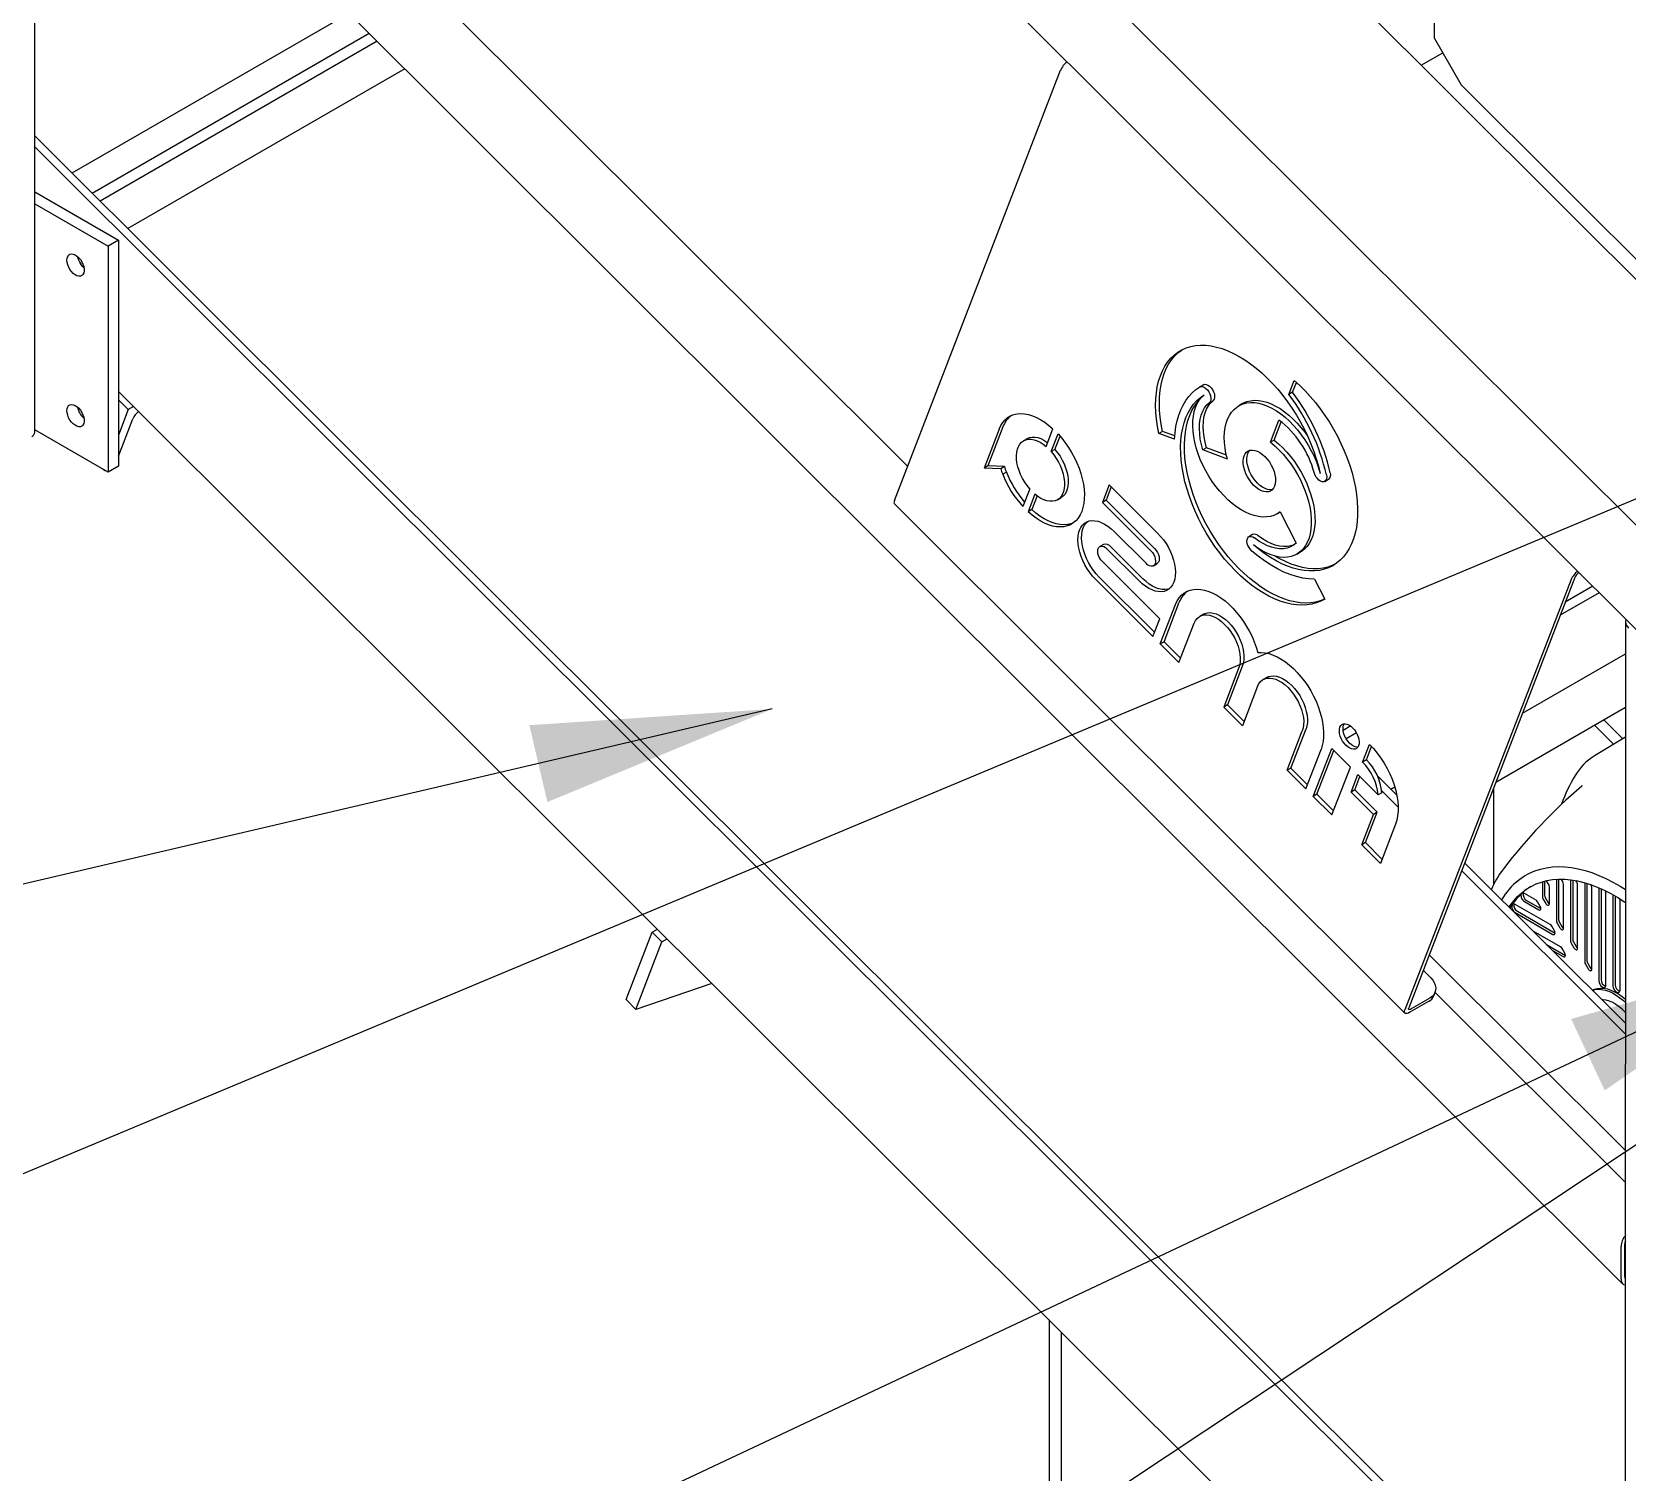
# Model space of a CAD drawing. Header units: millimetres. Extents: x 0 to 55611, y 0 to 32827.
# Drawn here: x 41805 to 42635, y 12309 to 13059 of the extents above; entities that cross this region are included whole.
import ezdxf

# ---------------------------------------------------------------- set-up
doc = ezdxf.new("R2010")
doc.units = ezdxf.units.MM
doc.header["$LTSCALE"] = 10
doc.linetypes.add('SLD-Continua', pattern=[0])
doc.layers.add('STRUC', color=5, linetype='SLD-Continua')
doc.styles.add('1', font='romans.shx', dxfattribs={"height": 125})
doc.dimstyles.new('50', dxfattribs={"dimscale": 0, "dimtxt": 125, "dimasz": 125, "dimexe": 125, "dimexo": 125, "dimgap": 50, "dimtad": 1, "dimdec": 0, "dimlfac": 49.861111, "dimzin": 1, "dimtxsty": '1', "dimcen": 2.5, "dimclrd": 1, "dimclre": 1, "dimadec": 0, "dimazin": 0, "dimtfac": 1, "dimtdec": 0, "dimtmove": 0, "dimatfit": 3, "dimfxl": 1, "dimtzin": 1, "dimarcsym": 0})

msp = doc.modelspace()

# ---------------------------------------------------------------- linework, layer by layer
at = {"color": 7, "linetype": 'SLD-Continua', "lineweight": 25}
for p, q in [((42634.63, 12692.19), (42618.55, 12682.45)), ((42618.32, 12682.3), (42618.55, 12682.45)), ((42612.07, 12666.89), (42611.84, 12666.69)), ((42570.9, 12623.36), (42571.1, 12623.62)), ((42574.63, 12613.65), (42574.41, 12613.39)), ((42591.33, 12616.12), (42591.33, 12609.16)), ((42592.5, 12617.18), (42592.46, 12616.77)), ((42592.46, 12616.77), (42592.46, 12609.81)), ((42595.01, 12605.4), (42595.01, 12613.99)), ((42598.68, 12617.46), (42598.68, 12596.42)), ((42599.82, 12618.18), (42599.81, 12618.11)), ((42599.81, 12618.11), (42599.81, 12597.08)), ((42602.36, 12592.67), (42602.36, 12615.33)), ((42606.04, 12617.22), (42606.04, 12585.99)), ((42607.17, 12617.72), (42607.17, 12586.65)), ((42609.71, 12582.24), (42609.71, 12615.1)), ((42613.39, 12615.7), (42613.39, 12575.1)), ((42614.52, 12616.04), (42614.52, 12575.76)), ((42617.07, 12571.35), (42617.07, 12613.58)), ((42620.74, 12613.03), (42620.74, 12565.22)), ((42621.88, 12613.27), (42621.88, 12565.88)), ((42595.41, 12594.53), (42577.2, 12605.05)), ((42588.06, 12607.27), (42582.04, 12610.75)), ((42582.04, 12606.5), (42589.47, 12602.21)), ((42583.17, 12607.16), (42590.61, 12602.86)), ((42590.27, 12603.98), (42588.86, 12606.43)), ((42591.66, 12608.04), (42593.07, 12605.6)), ((42592.79, 12608.7), (42594.21, 12606.25)), ((42624.42, 12563.1), (42624.42, 12610.91)), ((42628.1, 12609.31), (42628.1, 12562.6)), ((42629.23, 12609.47), (42629.23, 12563.26)), ((42631.78, 12560.48), (42631.78, 12607.19)), ((42577.2, 12600.8), (42596.83, 12589.47)), ((42578.33, 12601.46), (42597.96, 12590.13)), ((42599.01, 12595.31), (42600.43, 12592.86)), ((42600.15, 12595.96), (42601.56, 12593.51)), ((42600.77, 12582.95), (42586.53, 12591.17)), ((42597.63, 12591.24), (42596.21, 12593.69)), ((42593.52, 12584.2), (42603.31, 12578.54)), ((42596.63, 12581.1), (42602.18, 12577.89)), ((42602.98, 12579.66), (42601.57, 12582.11)), ((42606.37, 12584.88), (42607.78, 12582.43)), ((42607.5, 12585.53), (42608.91, 12583.08)), ((42613.72, 12573.99), (42615.14, 12571.54)), ((42614.85, 12574.64), (42616.27, 12572.19))]:
    msp.add_line(p, q, dxfattribs=at)
at = {"color": 7, "linetype": 'SLD-Continua', "lineweight": 25, "flags": 128}
for points in [[(42574.63, 12613.65), (42575.07, 12614.13), (42577.25, 12616.29), (42579.58, 12618.22), (42582.08, 12619.91), (42584.71, 12621.35), (42587.49, 12622.54), (42590.39, 12623.47), (42593.42, 12624.15), (42596.55, 12624.56), (42599.79, 12624.72), (42603.12, 12624.61), (42606.52, 12624.24), (42610, 12623.61), (42613.55, 12622.72), (42617.14, 12621.58), (42620.77, 12620.18), (42624.42, 12618.54), (42628.1, 12616.65), (42631.78, 12614.53), (42634.61, 12612.73)], [(42574.06, 12603.62), (42574.62, 12604.47), (42576.46, 12606.93), (42578.46, 12609.16), (42580.63, 12611.16), (42582.96, 12612.91), (42585.44, 12614.43), (42588.06, 12615.69), (42590.81, 12616.7), (42593.68, 12617.45), (42596.67, 12617.94), (42599.77, 12618.18), (42602.96, 12618.15), (42606.23, 12617.85), (42609.58, 12617.3), (42612.99, 12616.49), (42616.45, 12615.42), (42619.95, 12614.1), (42623.48, 12612.53), (42627.03, 12610.71), (42630.58, 12608.66), (42634.13, 12606.38), (42634.61, 12606.06)], [(42620.86, 12613.71), (42620.77, 12613.4), (42620.74, 12613.03)], [(42580.58, 12610.76), (42580.33, 12610.4), (42580.21, 12609.89), (42580.23, 12609.29), (42580.39, 12608.64), (42580.67, 12607.99), (42581.06, 12607.39), (42581.53, 12606.88), (42582.04, 12606.5)], [(42593.07, 12605.6), (42593.34, 12605.21), (42593.65, 12604.9), (42593.99, 12604.69), (42594.31, 12604.6), (42594.59, 12604.63), (42594.82, 12604.79), (42594.96, 12605.05), (42595.01, 12605.4)], [(42631.78, 12607.19), (42631.74, 12607.62), (42631.66, 12607.99)], [(42600.43, 12592.86), (42600.7, 12592.48), (42601.01, 12592.17), (42601.34, 12591.96), (42601.66, 12591.86), (42601.95, 12591.9), (42602.17, 12592.05), (42602.31, 12592.32), (42602.36, 12592.67)], [(42607.78, 12582.43), (42608.05, 12582.05), (42608.36, 12581.74), (42608.69, 12581.53), (42609.02, 12581.44), (42609.3, 12581.47), (42609.52, 12581.62), (42609.66, 12581.89), (42609.71, 12582.24)], [(42606.96, 12570.78), (42606.95, 12570.79), (42606.86, 12570.88)], [(42615.14, 12571.54), (42615.4, 12571.16), (42615.72, 12570.85), (42616.05, 12570.64), (42616.37, 12570.55), (42616.65, 12570.58), (42616.88, 12570.73), (42617.02, 12571), (42617.07, 12571.35)], [(42620.74, 12565.22), (42620.86, 12564.43), (42621.17, 12563.61), (42621.66, 12562.86), (42622.26, 12562.26), (42622.9, 12561.89), (42623.5, 12561.79), (42623.99, 12561.99), (42624.31, 12562.44), (42624.42, 12563.1)], [(42628.1, 12562.6), (42628.21, 12561.81), (42628.53, 12560.99), (42629.02, 12560.23), (42629.62, 12559.63), (42630.26, 12559.27), (42630.86, 12559.17), (42631.35, 12559.36), (42631.66, 12559.82), (42631.78, 12560.48)], [(42617.34, 12560.34), (42618.4, 12560.86), (42619.94, 12561.32), (42621.59, 12561.51), (42623.34, 12561.44), (42625.17, 12561.09), (42627.05, 12560.48), (42628.97, 12559.62), (42630.9, 12558.5), (42632.82, 12557.16), (42634.59, 12555.69)], [(42617.48, 12560.29), (42618.81, 12560.67), (42620.46, 12560.86), (42622.21, 12560.78), (42624.04, 12560.44), (42625.92, 12559.83), (42627.84, 12558.96), (42629.77, 12557.85), (42631.69, 12556.5), (42633.57, 12554.94), (42634.59, 12553.98)], [(42634.59, 12548.71), (42634.59, 12548.71), (42633, 12550.35), (42631.35, 12551.79), (42629.66, 12553.02), (42627.95, 12554), (42626.26, 12554.73), (42624.61, 12555.19), (42623.03, 12555.38), (42622.39, 12555.38)]]:
    msp.add_lwpolyline(points, dxfattribs=at)
at = {"color": 7, "linetype": 'SLD-Continua', "lineweight": 25}
for centre, radius, start, end in [((42634.07, 12656.93), 29.84, 121.88607, 149.25609), ((42674.96, 12631.74), 77.87, 148.70787, 160.94325), ((42798.91, 12448.87), 287.11, 130.65764, 142.51486), ((42609.46, 12593.93), 48.5, 142.71061, 157.03107), ((42600.83, 12589.81), 35.41, 128.36184, 150.01381), ((42600.88, 12588.91), 29.82, 121.30842, 132.89375), ((42593.04, 12616.17), 1.71, 154.38172, 181.62568), ((42591.23, 12613.93), 3.78, 1.03572, 62.82337), ((42600.5, 12617.49), 1.81, 159.35123, 181.1342), ((42598.33, 12615.15), 4.03, 2.68386, 49.13781), ((42607.85, 12617.26), 1.81, 160.54592, 181.20351), ((42605.68, 12614.9), 4.04, 2.85918, 39.17209), ((42615.17, 12615.74), 1.78, 160.17169, 181.36003), ((42613.26, 12613.43), 3.81, 2.16645, 30.99855), ((42620.93, 12610.83), 3.49, 1.36993, 23.31715), ((42606.52, 12584.19), 37.21, 146.20564, 149.33441), ((42578.87, 12603.82), 3.45, 161.92057, 241.00297), ((42603.14, 12586.56), 33.09, 133.00248, 146.37168), ((42576.48, 12604.17), 1.14, 50.58024, 140.93918), ((42580.07, 12604.55), 3.55, 168.16944, 240.66802), ((42581.3, 12609.79), 1.21, 52.48768, 126.60176), ((42584.91, 12610.25), 3.55, 168.16944, 240.66802), ((42586.84, 12605.31), 2.31, 28.85561, 58.04533), ((42588.3, 12602.78), 2.31, 1.9565, 31.14373), ((42593.64, 12609.24), 2.31, 181.9565, 211.14373), ((42594.77, 12609.89), 2.31, 181.9565, 211.14373), ((42596.21, 12607.34), 2.28, 208.66798, 238.23296), ((42629.78, 12609.37), 1.69, 156.36988, 181.93156), ((42589.92, 12602.75), 0.699, 230.79671, 9.21404), ((42600.99, 12596.5), 2.31, 181.9565, 211.14373), ((42602.12, 12597.15), 2.31, 181.9565, 211.14373), ((42594.19, 12592.58), 2.31, 28.85561, 58.04533), ((42597.27, 12590.01), 0.699, 230.79671, 9.21404), ((42595.65, 12590.05), 2.31, 1.9565, 31.14373), ((42603.56, 12594.6), 2.28, 208.66798, 238.23296), ((42599.55, 12580.99), 2.31, 28.85561, 58.04533), ((42601.01, 12578.46), 2.31, 1.9565, 31.14373), ((42608.34, 12586.07), 2.31, 181.9565, 211.14373), ((42609.48, 12586.73), 2.31, 181.9565, 211.14373), ((42610.91, 12584.18), 2.28, 208.66798, 238.23296), ((42602.62, 12578.43), 0.699, 230.79671, 9.21404), ((42615.7, 12575.18), 2.31, 181.9565, 211.14373), ((42616.83, 12575.84), 2.31, 181.9565, 211.14373), ((42618.27, 12573.29), 2.28, 208.66798, 238.23296), ((42625.43, 12565.84), 3.55, 179.33159, 251.82568), ((42632.78, 12563.21), 3.55, 179.33159, 251.82568)]:
    msp.add_arc(centre, radius, start, end, dxfattribs=at)
at = {"layer": 'STRUC', "linetype": 'SLD-Continua', "lineweight": 25}
for p, q in [((43539.25, 11905.07), (41788.85, 13651.99)), ((41786.91, 13599.72), (43501.05, 11889)), ((42260.97, 12833.19), (41808.22, 13285.04)), ((41788.3, 13250.72), (42633.1, 12407.59)), ((41806.65, 12850.88), (41806.76, 13232.29)), ((42733.17, 12837.41), (42335.53, 13234.26)), ((42535.01, 13202.38), (42535.01, 13056.28)), ((41826.05, 12985.88), (41970.25, 13069.13)), ((41836.59, 12975.37), (41980.78, 13058.61)), ((41984.93, 13054.48), (41840.73, 12971.23)), ((42535.01, 13056.28), (42549.15, 13031.79)), ((42528.2, 13041.97), (42539.51, 13048.5)), ((41999.28, 13040.15), (41855.09, 12956.91)), ((42254.08, 12815.31), (42340.51, 13039.36)), ((42549.15, 13031.79), (42706.87, 12874.38)), ((41806.69, 13005.2), (42634.49, 12179.06)), ((41806.69, 12999.55), (42634.48, 12173.4)), ((41806.68, 12969.75), (41844.87, 12947.69)), ((41806.69, 12975.97), (41850.26, 12950.8)), ((41844.87, 12947.69), (41844.84, 12830.13)), ((41850.26, 12950.8), (41844.87, 12947.69)), ((41850.26, 12950.8), (41850.22, 12833.24)), ((42459.39, 12870.55), (42462.17, 12877.78)), ((41850.24, 12872.11), (42617.82, 12106.05)), ((42415.02, 12875.62), (42413.09, 12874.5)), ((42461.32, 12871.66), (42459.39, 12870.55)), ((42461.32, 12871.66), (42463.29, 12876.79)), ((41855.35, 12862.66), (41850.23, 12867.77)), ((41855.35, 12862.66), (41850.23, 12849.38)), ((41858.11, 12864.25), (41855.35, 12862.66)), ((42435.28, 12865.81), (42433.35, 12864.69)), ((41850.23, 12838.51), (41857.67, 12857.8)), ((42310.58, 12853.63), (42302.76, 12833.34)), ((42333.05, 12843.46), (42336.6, 12852.66)), ((42449.79, 12845.67), (42454.25, 12857.24)), ((42451.72, 12846.78), (42455.42, 12856.37)), ((41844.84, 12830.13), (41806.65, 12852.19)), ((42308.65, 12852.51), (42300.82, 12832.22)), ((42323.2, 12847.53), (42321.27, 12846.42)), ((42335.73, 12840.78), (42339.28, 12849.98)), ((42337.66, 12841.9), (42340.33, 12848.81)), ((42393.68, 12851.35), (42391.75, 12850.24)), ((42399.88, 12847.19), (42391.75, 12850.24)), ((42399.99, 12848.99), (42393.68, 12851.35)), ((42399.88, 12847.2), (42399.88, 12847.19)), ((42451.72, 12846.78), (42449.79, 12845.67)), ((42337.66, 12841.9), (42335.73, 12840.78)), ((42416.58, 12842.8), (42414.65, 12841.68)), ((42416.59, 12842.78), (42414.65, 12841.67)), ((42414.65, 12841.68), (42414.65, 12841.67)), ((42427.38, 12836.91), (42414.65, 12841.67)), ((42416.58, 12842.8), (42416.59, 12842.78)), ((42426.88, 12838.93), (42416.59, 12842.78)), ((41843.06, 12830.79), (41842.17, 12831.67)), ((41843.17, 12831.09), (41843.06, 12830.79)), ((41843.06, 12830.79), (41843.38, 12830.97)), ((41850.22, 12833.24), (41844.84, 12830.13)), ((42302.76, 12833.34), (42300.82, 12832.22)), ((42309.41, 12831.89), (42300.82, 12832.22)), ((42311.35, 12833), (42302.76, 12833.34)), ((42311.35, 12833), (42309.41, 12831.89)), ((42312.37, 12830.14), (42310.44, 12829.03)), ((42324.53, 12821.36), (42320.98, 12812.16)), ((42365.9, 12823.51), (42362.37, 12814.34)), ((42366.99, 12822.43), (42364.3, 12815.46)), ((42391.11, 12798.35), (42365.9, 12823.51)), ((42478.1, 12825.31), (42480.03, 12826.42)), ((42254.08, 12813.67), (42519.83, 12548.44)), ((42327.21, 12818.69), (42323.66, 12809.48)), ((42328.36, 12817.77), (42325.59, 12810.6)), ((42338.99, 12815.72), (42340.92, 12816.84)), ((42364.3, 12815.46), (42362.37, 12814.34)), ((42387.58, 12789.19), (42362.37, 12814.34)), ((42389.51, 12790.3), (42364.3, 12815.46)), ((42325.59, 12810.6), (42323.66, 12809.48)), ((42453.31, 12808.42), (42454.92, 12809.35)), ((42454.86, 12809.48), (42463.21, 12793.16)), ((42368.4, 12799.24), (42385.05, 12782.63)), ((42440.52, 12797.58), (42438.59, 12796.46)), ((42362.92, 12792.44), (42360.99, 12791.32)), ((42364.87, 12790.08), (42381.51, 12773.47)), ((42366.8, 12791.19), (42383.44, 12774.58)), ((42463.56, 12787.42), (42465.5, 12788.54)), ((42392.16, 12753.76), (42362.34, 12783.52)), ((42388.92, 12781.39), (42390.86, 12782.5)), ((42358.8, 12774.36), (42388.62, 12744.6)), ((42360.74, 12775.47), (42389.47, 12746.8)), ((42472.82, 12774.39), (42478.11, 12764.05)), ((42606.26, 12774.13), (42519.83, 12550.08)), ((42608.2, 12775.25), (42521.76, 12551.2)), ((42617.59, 12770.69), (42603.24, 12762.4)), ((42394.44, 12741.84), (42402.36, 12762.37)), ((42620.97, 12767.32), (42600.6, 12755.56)), ((42388.62, 12744.6), (42392.16, 12753.76)), ((42392.5, 12740.72), (42400.43, 12761.26)), ((42414.91, 12756.15), (42412.98, 12755.04)), ((42402.21, 12731.04), (42410.12, 12751.55)), ((42634.65, 12752.34), (42634.44, 12011.07)), ((42394.44, 12741.84), (42392.5, 12740.72)), ((42392.5, 12740.72), (42402.21, 12731.04)), ((42394.44, 12741.84), (42403.06, 12733.24)), ((42433.42, 12728.32), (42425.5, 12707.79)), ((42435.35, 12729.44), (42427.43, 12708.91)), ((42580.93, 12704.56), (42634.64, 12735.57)), ((42447.91, 12723.22), (42445.97, 12722.1)), ((42443.13, 12718.64), (42435.21, 12698.11)), ((42427.43, 12708.91), (42425.5, 12707.79)), ((42425.5, 12707.79), (42435.21, 12698.11)), ((42427.43, 12708.91), (42436.06, 12700.3)), ((42567.09, 12668.69), (42634.63, 12707.69)), ((42458.5, 12674.86), (42466.41, 12695.37)), ((42460.43, 12675.98), (42468.34, 12696.48)), ((42491.59, 12697.95), (42487.66, 12695.68)), ((42487.92, 12698.44), (42488.28, 12699.14)), ((42628.37, 12688.4), (42618.42, 12698.32)), ((42633.21, 12691.33), (42623.35, 12701.17)), ((42494.61, 12694.37), (42489.24, 12691.28)), ((42497.8, 12679.18), (42501.34, 12688.34)), ((42499.73, 12680.29), (42502.41, 12687.24)), ((42468.2, 12665.17), (42476.13, 12685.71)), ((42472.09, 12661.3), (42481.7, 12686.23)), ((42474.02, 12662.42), (42482.79, 12685.15)), ((42491.41, 12676.55), (42481.7, 12686.23)), ((42499.73, 12680.29), (42497.8, 12679.18)), ((42460.43, 12675.98), (42458.5, 12674.86)), ((42458.5, 12674.86), (42468.2, 12665.17)), ((42460.43, 12675.98), (42469.05, 12667.37)), ((42481.79, 12651.61), (42491.41, 12676.55)), ((42491.76, 12663.51), (42495.29, 12672.67)), ((42493.69, 12664.62), (42496.38, 12671.59)), ((42505.92, 12662.06), (42495.29, 12672.67)), ((42505.43, 12672.11), (42515.57, 12661.99)), ((42474.02, 12662.42), (42472.09, 12661.3)), ((42474.02, 12662.42), (42482.64, 12653.81)), ((42493.69, 12664.62), (42491.76, 12663.51)), ((42503.4, 12651.88), (42491.76, 12663.51)), ((42505.33, 12653), (42493.69, 12664.62)), ((42507.86, 12663.18), (42505.92, 12662.06)), ((42507.78, 12664.11), (42516.28, 12655.63)), ((42512.5, 12665.06), (42514.52, 12666.22)), ((42565.91, 12665.64), (42565.91, 12615.23)), ((42472.09, 12661.3), (42481.79, 12651.61)), ((42497.32, 12636.12), (42503.4, 12651.88)), ((42499.25, 12637.23), (42505.33, 12653)), ((42505.33, 12653), (42503.4, 12651.88)), ((42514.88, 12646.78), (42507.03, 12626.43)), ((42499.25, 12637.23), (42497.32, 12636.12)), ((42499.25, 12637.23), (42507.87, 12628.63)), ((42497.32, 12636.12), (42507.03, 12626.43)), ((42549.33, 12622.64), (42634.59, 12537.55)), ((42550.9, 12626.73), (42634.59, 12543.21)), ((42114.49, 12555.48), (42128.02, 12590.54)), ((42128.02, 12590.54), (42130.77, 12592.13)), ((42133.08, 12585.49), (42128.02, 12590.54)), ((42133.08, 12585.49), (42135.84, 12587.08)), ((42119.55, 12550.42), (42133.08, 12585.49)), ((42634.57, 12476.89), (42532.42, 12578.83)), ((42533.23, 12566.88), (42529.32, 12570.78)), ((42159.14, 12563.82), (42119.55, 12550.42)), ((42119.55, 12550.42), (42114.49, 12555.48)), ((42532.14, 12554.52), (42522.37, 12548.88)), ((42532.8, 12556.24), (42523.03, 12550.6)), ((42534.81, 12557.53), (42535.47, 12559.25)), ((42634.56, 12460.34), (42535.47, 12559.24)), ((42632.29, 12410.04), (42632.29, 12427.02)), ((42634.22, 12411.16), (42634.22, 12428.14)), ((42334.58, 12388.73), (42334.58, 11371.65)), ((42340.9, 12382.42), (42340.9, 11368))]:
    msp.add_line(p, q, dxfattribs=at)
at = {"layer": 'STRUC', "linetype": 'SLD-Continua', "lineweight": 25, "flags": 128}
for points in [[(41823.4, 12940.5), (41823.51, 12941.55), (41823.82, 12942.43), (41824.32, 12943.1), (41824.99, 12943.53), (41825.79, 12943.7), (41826.69, 12943.59), (41827.65, 12943.22), (41828.62, 12942.6), (41829.56, 12941.76), (41830.41, 12940.74), (41831.15, 12939.58), (41831.74, 12938.35), (41832.15, 12937.1), (41832.36, 12935.88), (41832.36, 12934.76), (41832.15, 12933.79), (41831.74, 12933.01), (41831.15, 12932.45), (41830.41, 12932.16), (41829.55, 12932.13), (41828.62, 12932.37), (41827.65, 12932.87), (41826.69, 12933.6), (41825.79, 12934.54), (41824.99, 12935.63), (41824.32, 12936.83), (41823.82, 12938.08), (41823.51, 12939.32), (41823.4, 12940.5)], [(42391.75, 12850.24), (42391.03, 12853.99), (42390.51, 12857.68), (42390.19, 12861.29), (42390.07, 12864.8), (42390.16, 12868.19), (42390.45, 12871.45), (42390.94, 12874.56), (42391.63, 12877.51), (42392.52, 12880.28), (42393.6, 12882.86), (42394.87, 12885.25), (42396.31, 12887.42), (42397.94, 12889.37), (42399.73, 12891.09), (42401.68, 12892.57), (42403.77, 12893.81), (42406.01, 12894.79), (42408.38, 12895.52), (42410.86, 12895.99), (42413.45, 12896.19), (42416.14, 12896.14), (42418.91, 12895.82), (42421.74, 12895.24), (42424.64, 12894.4), (42427.57, 12893.31), (42430.54, 12891.96), (42433.52, 12890.38), (42436.5, 12888.56), (42439.46, 12886.51), (42442.4, 12884.24), (42445.3, 12881.77), (42448.15, 12879.1), (42450.93, 12876.25), (42453.63, 12873.23), (42456.23, 12870.05), (42458.73, 12866.73), (42461.12, 12863.29), (42463.37, 12859.74), (42465.49, 12856.09), (42467.46, 12852.37), (42469.27, 12848.59), (42470.92, 12844.77), (42472.39, 12840.93), (42473.69, 12837.08), (42474.8, 12833.25), (42475.71, 12829.44)], [(42393.68, 12851.35), (42392.96, 12855.11), (42392.44, 12858.8), (42392.12, 12862.4), (42392, 12865.91), (42392.09, 12869.3), (42392.38, 12872.56), (42392.87, 12875.67), (42393.56, 12878.62), (42394.45, 12881.4), (42395.53, 12883.98), (42396.8, 12886.36), (42398.25, 12888.54), (42399.87, 12890.49), (42401.66, 12892.21), (42403.61, 12893.69), (42403.84, 12893.84)], [(42462.17, 12877.78), (42465.04, 12875.17), (42467.84, 12872.38), (42470.57, 12869.41), (42473.21, 12866.29), (42475.74, 12863.01), (42478.17, 12859.61), (42480.47, 12856.09), (42482.63, 12852.48), (42484.65, 12848.78), (42486.52, 12845.02), (42488.22, 12841.21), (42489.76, 12837.37), (42491.11, 12833.52), (42492.28, 12829.68), (42493.26, 12825.86), (42494.05, 12822.09), (42494.63, 12818.38), (42495.02, 12814.74), (42495.2, 12811.2), (42495.19, 12807.77), (42494.96, 12804.46), (42494.54, 12801.3), (42493.91, 12798.29), (42493.09, 12795.46), (42492.07, 12792.81), (42490.87, 12790.36), (42489.48, 12788.11), (42487.91, 12786.09), (42486.18, 12784.29), (42484.28, 12782.73), (42482.23, 12781.41), (42480.04, 12780.34), (42477.72, 12779.53), (42475.27, 12778.98), (42472.71, 12778.68), (42470.06, 12778.65), (42467.31, 12778.88), (42464.5, 12779.38), (42461.62, 12780.13), (42458.7, 12781.14), (42455.74, 12782.4), (42452.77, 12783.9), (42449.79, 12785.65), (42446.81, 12787.62), (42443.86, 12789.81), (42440.95, 12792.22)], [(42399.88, 12847.2), (42400.14, 12850.57), (42400.6, 12853.8), (42401.26, 12856.87), (42402.11, 12859.78), (42403.14, 12862.5), (42404.37, 12865.04), (42405.77, 12867.37), (42407.35, 12869.48), (42409.09, 12871.38), (42411, 12873.05), (42413.05, 12874.48)], [(42478.11, 12764.05), (42475.96, 12762.9), (42473.68, 12762), (42471.27, 12761.36), (42468.75, 12760.98), (42466.13, 12760.86), (42463.41, 12761), (42460.62, 12761.41), (42457.76, 12762.08), (42454.85, 12763), (42451.91, 12764.18), (42448.94, 12765.6), (42445.95, 12767.27), (42442.98, 12769.16), (42440.02, 12771.28), (42437.09, 12773.62), (42434.21, 12776.16), (42431.38, 12778.89), (42428.63, 12781.8), (42425.96, 12784.87), (42423.39, 12788.1), (42420.92, 12791.46), (42418.58, 12794.94), (42416.37, 12798.53), (42414.3, 12802.2), (42412.38, 12805.94), (42410.62, 12809.74), (42409.03, 12813.57), (42407.62, 12817.41), (42406.39, 12821.26), (42405.34, 12825.09), (42404.49, 12828.88), (42403.84, 12832.61), (42403.38, 12836.28), (42403.13, 12839.85), (42403.08, 12843.32), (42403.24, 12846.67), (42403.6, 12849.88), (42404.15, 12852.94), (42404.91, 12855.84), (42405.86, 12858.55), (42407.01, 12861.07), (42408.34, 12863.38), (42409.84, 12865.48), (42411.52, 12867.36), (42413.37, 12869), (42415.37, 12870.4)], [(42454.86, 12809.48), (42453.3, 12808.42), (42451.59, 12807.6), (42449.76, 12807.05), (42447.8, 12806.76), (42445.74, 12806.74), (42443.6, 12806.99), (42441.39, 12807.5), (42439.12, 12808.27), (42436.83, 12809.3), (42434.52, 12810.57), (42432.22, 12812.08), (42429.94, 12813.82), (42427.7, 12815.76), (42425.52, 12817.9), (42423.42, 12820.22), (42421.41, 12822.7), (42419.51, 12825.31), (42417.74, 12828.05), (42416.11, 12830.87), (42414.63, 12833.78), (42413.31, 12836.73), (42412.17, 12839.7), (42411.22, 12842.68), (42410.46, 12845.64), (42409.9, 12848.55), (42409.54, 12851.39), (42409.38, 12854.14), (42409.44, 12856.78), (42409.7, 12859.28), (42410.16, 12861.62), (42410.83, 12863.79), (42411.69, 12865.77), (42412.74, 12867.54), (42413.97, 12869.09), (42415.37, 12870.4)], [(42413.05, 12874.48), (42413.72, 12874.71), (42414.51, 12874.66), (42415.36, 12874.33), (42416.22, 12873.74), (42417.03, 12872.94), (42417.73, 12871.96), (42418.3, 12870.88), (42418.67, 12869.77), (42418.84, 12868.7), (42418.79, 12867.74), (42418.53, 12866.94), (42418.07, 12866.37)], [(42414.98, 12875.59), (42415.66, 12875.83), (42416.44, 12875.78), (42417.29, 12875.45), (42418.15, 12874.86), (42418.96, 12874.05), (42419.67, 12873.08), (42420.23, 12872), (42420.61, 12870.89), (42420.78, 12869.82), (42420.73, 12868.85), (42420.46, 12868.06), (42420, 12867.49)], [(41823.38, 12862.12), (41823.49, 12863.17), (41823.8, 12864.06), (41824.3, 12864.73), (41824.97, 12865.16), (41825.77, 12865.32), (41826.67, 12865.22), (41827.63, 12864.84), (41828.6, 12864.22), (41829.53, 12863.38), (41830.39, 12862.36), (41831.13, 12861.21), (41831.72, 12859.98), (41832.13, 12858.72), (41832.34, 12857.51), (41832.33, 12856.39), (41832.13, 12855.41), (41831.72, 12854.63), (41831.13, 12854.08), (41830.39, 12853.78), (41829.53, 12853.75), (41828.6, 12853.99), (41827.63, 12854.49), (41826.67, 12855.23), (41825.77, 12856.16), (41824.96, 12857.25), (41824.3, 12858.45), (41823.8, 12859.7), (41823.49, 12860.95), (41823.38, 12862.12)], [(42478.08, 12764.1), (42477.89, 12764.01), (42475.61, 12763.11), (42473.2, 12762.47), (42470.68, 12762.09), (42468.06, 12761.97), (42465.34, 12762.12), (42462.55, 12762.52), (42459.69, 12763.19), (42456.78, 12764.11), (42453.84, 12765.29), (42450.87, 12766.72), (42447.89, 12768.38), (42444.91, 12770.28), (42441.95, 12772.4), (42439.02, 12774.74), (42436.14, 12777.28), (42433.31, 12780.01), (42430.56, 12782.92), (42427.89, 12785.99), (42425.32, 12789.22), (42422.86, 12792.58), (42420.51, 12796.06), (42418.3, 12799.64), (42416.23, 12803.32), (42414.31, 12807.06), (42412.55, 12810.85), (42410.96, 12814.68), (42409.55, 12818.53), (42408.32, 12822.38), (42407.27, 12826.2), (42406.42, 12829.99), (42405.77, 12833.73), (42405.32, 12837.39), (42405.06, 12840.97), (42405.01, 12844.44), (42405.17, 12847.79), (42405.53, 12851), (42406.09, 12854.06), (42406.84, 12856.95), (42407.8, 12859.66), (42408.94, 12862.18), (42410.27, 12864.5), (42411.78, 12866.6), (42413.35, 12868.37)], [(42414.65, 12841.68), (42413.88, 12844.54), (42413.32, 12847.36), (42412.98, 12850.1), (42412.86, 12852.75), (42412.97, 12855.26), (42413.3, 12857.62), (42413.84, 12859.8), (42414.6, 12861.79), (42415.56, 12863.56), (42416.72, 12865.09), (42418.07, 12866.37)], [(42416.58, 12842.8), (42415.81, 12845.66), (42415.25, 12848.48), (42414.91, 12851.22), (42414.8, 12853.86), (42414.9, 12856.38), (42415.23, 12858.74), (42415.77, 12860.92), (42416.53, 12862.91), (42417.5, 12864.67), (42418.65, 12866.21), (42420, 12867.49)], [(42427.38, 12836.91), (42426.68, 12839.85), (42426.19, 12842.74), (42425.9, 12845.55), (42425.81, 12848.27), (42425.93, 12850.86), (42426.26, 12853.31), (42426.79, 12855.6), (42427.52, 12857.71), (42428.45, 12859.62), (42429.56, 12861.31), (42430.85, 12862.78), (42432.3, 12864.01), (42433.91, 12865), (42435.66, 12865.73), (42437.54, 12866.19), (42439.53, 12866.39), (42441.62, 12866.32), (42443.79, 12865.99), (42446.02, 12865.39), (42448.3, 12864.53), (42450.6, 12863.42), (42452.91, 12862.06), (42455.2, 12860.48), (42457.47, 12858.67), (42459.69, 12856.66), (42461.85, 12854.46), (42463.92, 12852.08), (42465.89, 12849.56), (42467.75, 12846.9), (42469.48, 12844.14), (42471.06, 12841.28), (42472.49, 12838.36), (42473.74, 12835.4), (42474.82, 12832.42), (42475.71, 12829.44)], [(42435.28, 12865.81), (42435.84, 12866.11), (42437.59, 12866.84), (42439.47, 12867.31), (42441.47, 12867.51), (42443.55, 12867.44), (42445.72, 12867.1), (42447.95, 12866.5), (42450.23, 12865.65), (42452.53, 12864.53), (42454.84, 12863.18), (42457.14, 12861.59), (42459.41, 12859.79), (42461.63, 12857.77), (42463.78, 12855.57), (42465.85, 12853.2), (42467.83, 12850.68), (42469.22, 12848.71)], [(42308.65, 12852.51), (42309.48, 12854.32), (42310.5, 12855.93), (42311.69, 12857.32), (42313.04, 12858.47), (42314.55, 12859.39), (42316.19, 12860.04), (42317.96, 12860.45), (42319.83, 12860.59), (42321.8, 12860.47), (42323.84, 12860.08), (42325.94, 12859.44), (42328.07, 12858.55), (42330.23, 12857.42), (42332.38, 12856.05), (42334.51, 12854.46), (42336.6, 12852.66)], [(42324.53, 12821.36), (42323.16, 12823.07), (42321.9, 12824.91), (42320.77, 12826.85), (42319.79, 12828.86), (42318.98, 12830.9), (42318.35, 12832.95), (42317.9, 12834.96), (42317.65, 12836.91), (42317.61, 12838.77), (42317.76, 12840.51), (42318.11, 12842.09), (42318.65, 12843.5), (42319.38, 12844.71), (42320.28, 12845.7), (42321.34, 12846.46), (42322.53, 12846.96), (42323.85, 12847.22), (42325.27, 12847.21), (42326.77, 12846.95), (42328.32, 12846.43), (42329.91, 12845.67), (42331.49, 12844.67), (42333.05, 12843.46)], [(42323.2, 12847.53), (42323.27, 12847.57), (42324.47, 12848.08), (42325.79, 12848.33), (42327.21, 12848.33), (42328.7, 12848.07), (42330.26, 12847.55), (42331.84, 12846.78), (42333.42, 12845.79), (42333.84, 12845.49)], [(42339.28, 12849.98), (42341.21, 12847.77), (42343.05, 12845.4), (42344.77, 12842.91), (42346.35, 12840.31), (42347.8, 12837.63), (42349.09, 12834.89), (42350.21, 12832.12), (42351.15, 12829.34), (42351.9, 12826.57), (42352.46, 12823.84), (42352.82, 12821.18), (42352.99, 12818.61), (42352.94, 12816.14), (42352.7, 12813.81), (42352.25, 12811.64), (42351.61, 12809.63), (42350.78, 12807.82), (42349.77, 12806.21), (42348.58, 12804.82), (42347.22, 12803.67), (42345.72, 12802.76), (42344.07, 12802.1), (42342.3, 12801.69), (42340.43, 12801.55), (42338.46, 12801.67), (42336.42, 12802.06), (42334.32, 12802.7), (42332.19, 12803.59), (42330.04, 12804.72), (42327.88, 12806.09), (42325.75, 12807.69), (42323.66, 12809.48)], [(42449.79, 12845.67), (42452.04, 12843.79), (42454.24, 12841.72), (42456.37, 12839.45), (42458.41, 12837.03), (42460.35, 12834.46), (42462.17, 12831.76), (42463.85, 12828.96), (42465.38, 12826.08), (42466.75, 12823.15), (42467.95, 12820.17), (42468.96, 12817.19), (42469.79, 12814.23), (42470.42, 12811.3), (42470.85, 12808.43), (42471.07, 12805.65), (42471.09, 12802.97), (42470.89, 12800.42), (42470.5, 12798.03), (42469.9, 12795.8), (42469.1, 12793.75), (42468.11, 12791.91), (42466.94, 12790.29), (42465.6, 12788.9), (42464.09, 12787.75), (42462.43, 12786.85), (42460.64, 12786.21), (42458.72, 12785.83), (42456.69, 12785.72), (42454.58, 12785.88), (42452.39, 12786.3), (42450.14, 12786.99), (42447.85, 12787.93), (42445.55, 12789.12), (42443.24, 12790.56), (42440.95, 12792.22)], [(42451.72, 12846.78), (42453.98, 12844.91), (42456.18, 12842.83), (42458.31, 12840.57), (42460.35, 12838.14), (42462.28, 12835.57), (42464.1, 12832.88), (42465.78, 12830.08), (42467.31, 12827.2), (42468.68, 12824.26), (42469.88, 12821.29), (42470.89, 12818.31), (42471.72, 12815.34), (42472.35, 12812.41), (42472.78, 12809.54), (42473, 12806.76), (42473.02, 12804.09), (42472.83, 12801.54), (42472.43, 12799.14), (42471.83, 12796.91), (42471.03, 12794.87), (42470.05, 12793.03), (42468.88, 12791.41), (42467.53, 12790.01), (42466.02, 12788.86), (42465.5, 12788.54)], [(42335.73, 12840.78), (42337.1, 12839.07), (42338.36, 12837.23), (42339.49, 12835.29), (42340.47, 12833.28), (42341.28, 12831.24), (42341.91, 12829.19), (42342.36, 12827.18), (42342.61, 12825.23), (42342.66, 12823.37), (42342.5, 12821.63), (42342.15, 12820.05), (42341.61, 12818.64), (42340.88, 12817.43), (42339.98, 12816.44), (42338.93, 12815.69), (42337.73, 12815.18), (42336.41, 12814.92), (42334.99, 12814.93), (42333.49, 12815.19), (42331.94, 12815.71), (42330.36, 12816.47), (42328.77, 12817.47), (42327.21, 12818.69)], [(42337.66, 12841.9), (42339.04, 12840.18), (42340.3, 12838.34), (42341.42, 12836.4), (42342.4, 12834.4), (42343.21, 12832.35), (42343.85, 12830.31), (42344.29, 12828.29), (42344.54, 12826.34), (42344.59, 12824.48), (42344.44, 12822.75), (42344.09, 12821.16), (42343.54, 12819.75), (42342.82, 12818.55), (42341.92, 12817.56), (42340.92, 12816.84)], [(42436.12, 12838.63), (42436.67, 12839.7), (42437.4, 12840.56), (42438.3, 12841.17), (42439.34, 12841.52), (42440.49, 12841.61), (42441.73, 12841.43), (42443.03, 12840.98), (42444.35, 12840.28), (42445.67, 12839.35), (42446.95, 12838.2), (42448.15, 12836.87), (42449.26, 12835.39), (42450.23, 12833.79), (42451.06, 12832.12), (42451.71, 12830.41), (42452.17, 12828.71), (42452.44, 12827.06), (42452.49, 12825.5), (42452.34, 12824.07), (42451.99, 12822.8), (42451.44, 12821.72), (42450.71, 12820.87), (42449.81, 12820.26), (42448.77, 12819.91), (42447.62, 12819.82), (42446.38, 12820), (42445.08, 12820.44), (42443.76, 12821.14), (42442.44, 12822.08), (42441.17, 12823.22), (42439.96, 12824.55), (42438.86, 12826.03), (42437.88, 12827.63), (42437.06, 12829.31), (42436.4, 12831.01), (42435.94, 12832.71), (42435.68, 12834.37), (42435.62, 12835.93), (42435.77, 12837.36), (42436.12, 12838.63)], [(42450.91, 12821.07), (42450.71, 12821.02), (42449.55, 12820.93), (42448.31, 12821.11), (42447.01, 12821.56), (42445.69, 12822.26), (42444.37, 12823.19), (42443.1, 12824.34), (42441.89, 12825.67), (42440.79, 12827.15), (42439.81, 12828.75), (42438.99, 12830.42), (42438.34, 12832.13), (42437.87, 12833.83), (42437.61, 12835.48), (42437.55, 12837.04), (42437.7, 12838.48), (42438.06, 12839.75)], [(42438.06, 12839.75), (42438.61, 12840.82), (42439.13, 12841.47)], [(42478.96, 12828.64), (42479.09, 12827.58), (42479, 12826.64), (42478.69, 12825.89), (42478.19, 12825.37), (42477.53, 12825.11), (42476.76, 12825.13), (42475.91, 12825.44), (42475.05, 12826), (42474.24, 12826.79), (42473.52, 12827.75), (42472.94, 12828.82), (42472.54, 12829.93)], [(42480.89, 12829.75), (42481.02, 12828.7), (42480.93, 12827.76), (42480.62, 12827.01), (42480.13, 12826.48), (42480.03, 12826.42)], [(42254.08, 12815.31), (42253.89, 12814.68), (42253.87, 12814.16), (42253.99, 12813.78), (42254.08, 12813.67)], [(42347.23, 12803.68), (42346, 12803.21), (42344.24, 12802.81), (42342.36, 12802.67), (42340.39, 12802.79), (42338.35, 12803.17), (42336.26, 12803.81), (42334.12, 12804.7), (42331.97, 12805.84), (42329.82, 12807.21), (42327.68, 12808.8), (42325.59, 12810.6)], [(42358.8, 12774.36), (42357.25, 12776.03), (42355.79, 12777.87), (42354.44, 12779.83), (42353.23, 12781.89), (42352.17, 12784.03), (42351.27, 12786.21), (42350.56, 12788.39), (42350.03, 12790.55), (42349.71, 12792.66), (42349.58, 12794.68), (42349.66, 12796.59), (42349.95, 12798.35), (42350.43, 12799.95), (42351.1, 12801.35), (42351.96, 12802.55), (42352.99, 12803.51), (42354.17, 12804.23), (42355.49, 12804.69), (42356.92, 12804.89), (42358.46, 12804.83), (42360.07, 12804.51), (42361.73, 12803.93), (42363.42, 12803.1), (42365.11, 12802.03), (42366.78, 12800.74), (42368.4, 12799.24)], [(42360.74, 12775.47), (42359.18, 12777.15), (42357.72, 12778.98), (42356.38, 12780.94), (42355.16, 12783.01), (42354.1, 12785.15), (42353.21, 12787.32), (42352.49, 12789.51), (42351.97, 12791.67), (42351.64, 12793.78), (42351.51, 12795.8), (42351.59, 12797.71), (42351.88, 12799.47), (42352.36, 12801.07), (42353.04, 12802.47), (42353.89, 12803.66), (42354.7, 12804.45)], [(42391.11, 12798.35), (42392.67, 12796.68), (42394.13, 12794.84), (42395.47, 12792.88), (42396.68, 12790.82), (42397.75, 12788.68), (42398.64, 12786.5), (42399.36, 12784.32), (42399.88, 12782.16), (42400.21, 12780.05), (42400.33, 12778.03), (42400.25, 12776.12), (42399.97, 12774.36), (42399.49, 12772.76), (42398.81, 12771.36), (42397.96, 12770.16), (42396.93, 12769.2), (42395.75, 12768.48), (42394.43, 12768.02), (42392.99, 12767.82), (42391.46, 12767.88), (42389.85, 12768.2), (42388.18, 12768.78), (42386.5, 12769.61), (42384.8, 12770.68), (42383.13, 12771.97), (42381.51, 12773.47)], [(42440.16, 12789.02), (42439.36, 12789.85), (42438.66, 12790.84), (42438.12, 12791.92), (42437.76, 12793.03), (42437.61, 12794.1), (42437.68, 12795.05), (42437.96, 12795.82), (42438.44, 12796.37), (42439.09, 12796.65), (42439.86, 12796.65), (42440.7, 12796.38), (42441.56, 12795.84)], [(42463.21, 12793.16), (42461.78, 12792.02), (42460.19, 12791.15), (42458.45, 12790.56), (42456.58, 12790.24), (42454.6, 12790.21), (42452.53, 12790.47), (42450.39, 12791), (42448.2, 12791.82), (42445.99, 12792.9), (42443.77, 12794.25), (42441.56, 12795.84)], [(42462.14, 12792.28), (42462.12, 12792.27), (42460.38, 12791.67), (42458.51, 12791.36), (42456.53, 12791.33), (42454.46, 12791.58), (42452.33, 12792.12), (42450.14, 12792.94), (42447.92, 12794.02), (42445.7, 12795.36), (42443.49, 12796.95)], [(42362.34, 12783.52), (42361.55, 12784.45), (42360.87, 12785.51), (42360.36, 12786.64), (42360.03, 12787.79), (42359.91, 12788.88), (42360.01, 12789.84), (42360.31, 12790.63), (42360.81, 12791.2), (42361.47, 12791.51), (42362.25, 12791.55), (42363.11, 12791.31), (42364, 12790.81), (42364.87, 12790.08)], [(42387.58, 12789.19), (42388.37, 12788.26), (42389.04, 12787.2), (42389.56, 12786.07), (42389.89, 12784.92), (42390, 12783.83), (42389.91, 12782.87), (42389.6, 12782.08), (42389.11, 12781.51), (42388.45, 12781.2), (42387.67, 12781.16), (42386.8, 12781.4), (42385.91, 12781.9), (42385.05, 12782.63)], [(42389.51, 12790.3), (42390.3, 12789.38), (42390.98, 12788.32), (42391.49, 12787.18), (42391.82, 12786.04), (42391.94, 12784.95), (42391.84, 12783.98), (42391.54, 12783.19), (42391.04, 12782.63), (42390.86, 12782.5)], [(42472.82, 12774.39), (42469.77, 12774.52), (42466.63, 12774.96), (42463.41, 12775.71), (42460.14, 12776.77), (42456.82, 12778.11), (42453.47, 12779.75), (42450.11, 12781.67), (42446.77, 12783.87), (42443.44, 12786.32), (42440.16, 12789.02)], [(42483.38, 12782.11), (42481.97, 12781.46), (42479.65, 12780.65), (42477.2, 12780.09), (42474.64, 12779.8), (42471.99, 12779.77), (42469.25, 12780), (42466.43, 12780.49), (42463.56, 12781.25), (42460.63, 12782.25), (42457.68, 12783.51), (42454.7, 12785.02), (42452.53, 12786.27)], [(42397.15, 12769.37), (42396.36, 12769.14), (42394.92, 12768.93), (42393.39, 12768.99), (42391.78, 12769.32), (42390.12, 12769.9), (42388.43, 12770.73), (42386.74, 12771.8), (42385.07, 12773.09), (42383.44, 12774.58)], [(42400.43, 12761.26), (42401.26, 12763.05), (42402.28, 12764.64), (42403.47, 12766), (42404.82, 12767.14), (42406.32, 12768.03), (42407.96, 12768.68), (42409.72, 12769.06), (42411.59, 12769.19), (42413.54, 12769.06), (42415.57, 12768.67), (42417.66, 12768.03), (42419.78, 12767.13), (42421.92, 12765.99), (42424.06, 12764.62), (42426.17, 12763.04), (42428.25, 12761.24), (42430.27, 12759.26), (42432.21, 12757.1), (42434.06, 12754.79), (42435.8, 12752.35), (42437.42, 12749.8), (42438.9, 12747.16), (42440.22, 12744.45), (42441.39, 12741.71), (42442.37, 12738.94), (42443.18, 12736.19)], [(42410.12, 12751.55), (42410.78, 12752.87), (42411.63, 12753.97), (42412.64, 12754.83), (42413.81, 12755.43), (42415.12, 12755.78), (42416.53, 12755.85), (42418.04, 12755.65), (42419.61, 12755.19), (42421.21, 12754.46), (42422.83, 12753.49), (42424.42, 12752.28), (42425.97, 12750.87), (42427.45, 12749.26), (42428.83, 12747.5), (42430.09, 12745.61), (42431.21, 12743.62), (42432.17, 12741.57), (42432.95, 12739.49), (42433.54, 12737.41), (42433.94, 12735.38), (42434.12, 12733.42), (42434.1, 12731.57), (42433.86, 12729.86), (42433.42, 12728.32)], [(42414.91, 12756.15), (42415.74, 12756.55), (42417.05, 12756.89), (42418.47, 12756.97), (42419.97, 12756.77), (42421.54, 12756.3), (42423.15, 12755.58), (42424.76, 12754.6), (42426.35, 12753.4), (42427.9, 12751.98), (42429.38, 12750.38), (42430.76, 12748.62), (42432.02, 12746.73), (42433.14, 12744.74), (42434.1, 12742.69), (42434.88, 12740.6), (42435.48, 12738.53), (42435.87, 12736.49), (42436.05, 12734.54), (42436.03, 12732.69), (42435.79, 12730.98), (42435.35, 12729.44)], [(42443.18, 12736.19), (42445.07, 12736.25), (42447.05, 12736.06), (42449.09, 12735.6), (42451.19, 12734.89), (42453.31, 12733.94), (42455.45, 12732.74), (42457.59, 12731.31), (42459.7, 12729.67), (42461.76, 12727.83), (42463.76, 12725.8), (42465.68, 12723.6), (42467.51, 12721.26), (42469.22, 12718.79), (42470.8, 12716.21), (42472.24, 12713.55), (42473.53, 12710.83), (42474.65, 12708.08), (42475.59, 12705.32), (42476.35, 12702.57), (42476.91, 12699.86), (42477.28, 12697.21), (42477.45, 12694.65), (42477.42, 12692.2), (42477.19, 12689.88), (42476.75, 12687.71), (42476.13, 12685.71)], [(42443.13, 12718.64), (42443.79, 12719.95), (42444.64, 12721.05), (42445.66, 12721.91), (42446.83, 12722.51), (42448.14, 12722.85), (42449.56, 12722.92), (42451.06, 12722.71), (42452.63, 12722.24), (42454.24, 12721.51), (42455.85, 12720.54), (42457.45, 12719.33), (42458.99, 12717.91), (42460.47, 12716.3), (42461.85, 12714.54), (42463.11, 12712.65), (42464.23, 12710.66), (42465.18, 12708.6), (42465.96, 12706.52), (42466.55, 12704.45), (42466.94, 12702.41), (42467.12, 12700.46), (42467.09, 12698.61), (42466.85, 12696.9), (42466.41, 12695.37)], [(42447.91, 12723.22), (42448.76, 12723.63), (42450.07, 12723.96), (42451.49, 12724.03), (42453, 12723.83), (42454.57, 12723.36), (42456.17, 12722.63), (42457.78, 12721.65), (42459.38, 12720.44), (42460.93, 12719.03), (42462.4, 12717.42), (42463.78, 12715.66), (42465.04, 12713.76), (42466.16, 12711.77), (42467.11, 12709.72), (42467.89, 12707.64), (42468.48, 12705.56), (42468.87, 12703.53), (42469.05, 12701.57), (42469.02, 12699.73), (42468.79, 12698.02), (42468.34, 12696.48)], [(42485.98, 12697.32), (42486.42, 12698.12), (42487.03, 12698.71), (42487.78, 12699.05), (42488.65, 12699.14), (42489.61, 12698.98), (42490.61, 12698.57), (42491.62, 12697.92), (42492.6, 12697.06), (42493.52, 12696.03), (42494.33, 12694.86), (42495, 12693.6), (42495.52, 12692.3), (42495.85, 12691), (42496, 12689.76), (42495.94, 12688.62), (42495.69, 12687.64), (42495.25, 12686.84), (42494.64, 12686.25), (42493.89, 12685.91), (42493.02, 12685.81), (42492.06, 12685.98), (42491.06, 12686.39), (42490.05, 12687.04), (42489.07, 12687.9), (42488.16, 12688.93), (42487.35, 12690.1), (42486.67, 12691.36), (42486.15, 12692.66), (42485.82, 12693.96), (42485.68, 12695.2), (42485.73, 12696.34), (42485.98, 12697.32)], [(42495.32, 12686.94), (42494.95, 12686.93), (42493.99, 12687.09), (42492.99, 12687.51), (42491.98, 12688.16), (42491, 12689.01), (42490.09, 12690.04), (42489.28, 12691.21), (42488.6, 12692.47), (42488.09, 12693.78), (42487.75, 12695.08), (42487.61, 12696.32), (42487.66, 12697.45), (42487.92, 12698.44)], [(42501.34, 12688.34), (42503.4, 12686.15), (42505.37, 12683.79), (42507.22, 12681.27), (42508.94, 12678.62), (42510.51, 12675.88), (42511.91, 12673.06), (42513.14, 12670.19), (42514.18, 12667.3), (42515.02, 12664.43), (42515.65, 12661.58), (42516.07, 12658.81), (42516.27, 12656.12), (42516.25, 12653.55), (42516, 12651.12), (42515.55, 12648.86), (42514.88, 12646.78)], [(42533.23, 12566.88), (42534.27, 12565.67), (42535.06, 12564.38), (42535.59, 12563.04), (42535.83, 12561.69), (42535.77, 12560.38), (42535.43, 12559.15), (42534.81, 12558.02), (42533.92, 12557.04), (42532.8, 12556.24)], [(42522.37, 12548.88), (42521.64, 12548.51), (42520.99, 12548.29), (42520.45, 12548.22), (42520.03, 12548.31), (42519.75, 12548.55), (42519.62, 12548.94), (42519.65, 12549.46), (42519.83, 12550.08)], [(42523.03, 12550.6), (42522.67, 12550.41), (42522.35, 12550.3), (42522.07, 12550.27), (42521.86, 12550.31), (42521.72, 12550.43), (42521.66, 12550.63), (42521.67, 12550.88), (42521.76, 12551.2)]]:
    msp.add_lwpolyline(points, dxfattribs=at)
at = {"layer": 'STRUC', "linetype": 'SLD-Continua', "lineweight": 25}
for centre, radius, start, end in [((42351.75, 13034.12), 12.4, 128.89794, 155.03816), ((41838.94, 12944.28), 10.22, 190.79498, 229.19965), ((41838.95, 12944.28), 10.22, 190.80561, 229.18902), ((42372.23, 12804.32), 109.46, 12.83376, 37.22851), ((42374.16, 12805.44), 109.46, 12.83376, 37.22851), ((41838.92, 12865.91), 10.22, 190.79498, 229.19965), ((41838.93, 12865.91), 10.22, 190.8055, 229.18913), ((41868.01, 12853), 11.4, 130.16102, 155.08727), ((42322.77, 12849.25), 12.95, 127.08517, 160.25928), ((42423.22, 12816.68), 51.07, 15.03864, 52.58034), ((41803.92, 12851.15), 2.75, 294.3794, 354.29833), ((42337.54, 12840.35), 29.38, 196.75263, 202.67393), ((42361.36, 12849.12), 54.74, 201.53454, 222.47266), ((42339.48, 12841.47), 29.38, 196.75263, 202.67393), ((42363.51, 12850.35), 54.98, 201.56013, 220.70618), ((42441.54, 12795.06), 2.72, 44.09928, 111.96023), ((42364, 12789.14), 3.47, 36.31696, 108.03498), ((42617.5, 12768.9), 12.4, 128.89794, 155.03816), ((42614.17, 12772.37), 6.63, 124.39888, 154.32345), ((42414.4, 12757.97), 12.82, 127.07165, 159.90233), ((42478.23, 12659.41), 27.82, 5.46792, 45.29084), ((42480.17, 12660.53), 27.82, 5.46792, 45.29084), ((42529.31, 12559.72), 5.92, 298.607, 338.30836)]:
    msp.add_arc(centre, radius, start, end, dxfattribs=at)
for centre, major_axis, ratio, start_param, end_param in [((42640.11, 12751.19), (5.17, -2.49), 0.715229, 3.197805, 4.258624), ((42636.16, 12429.26), (2.56, 5.04), 0.574981, 1.150553, 2.294374), ((42636.16, 12429.26), (1.28, 2.52), 0.574981, 1.699534, 2.294374), ((42636.15, 12412.27), (2.56, 5.04), 0.574981, 2.294374, 3.438196), ((42636.15, 12412.27), (1.28, 2.52), 0.574981, 2.294374, 2.889214)]:
    msp.add_ellipse(centre, major_axis=major_axis, ratio=ratio, start_param=start_param, end_param=end_param, dxfattribs=at)

# ---------------------------------------------------------------- leaders
for points in [[(42322.63, 13349.87), (40562.71, 12697.2)], [(43332.13, 12939.41), (41197.86, 11522.27)], [(42776.75, 12873.36), (40896.08, 12086.45)], [(42190.5, 12706.81), (40725.62, 12364.28)], [(42728.17, 12580.06), (41037.29, 11784.16)], [(43280.24, 12449), (41340.18, 10384)], [(42796.33, 12417.19), (41367.85, 11266.18)]]:
    msp.add_leader(points, dimstyle='50', override={"dimscale": 1, "dimlfac": 1})

doc.saveas('drawing.dxf')
